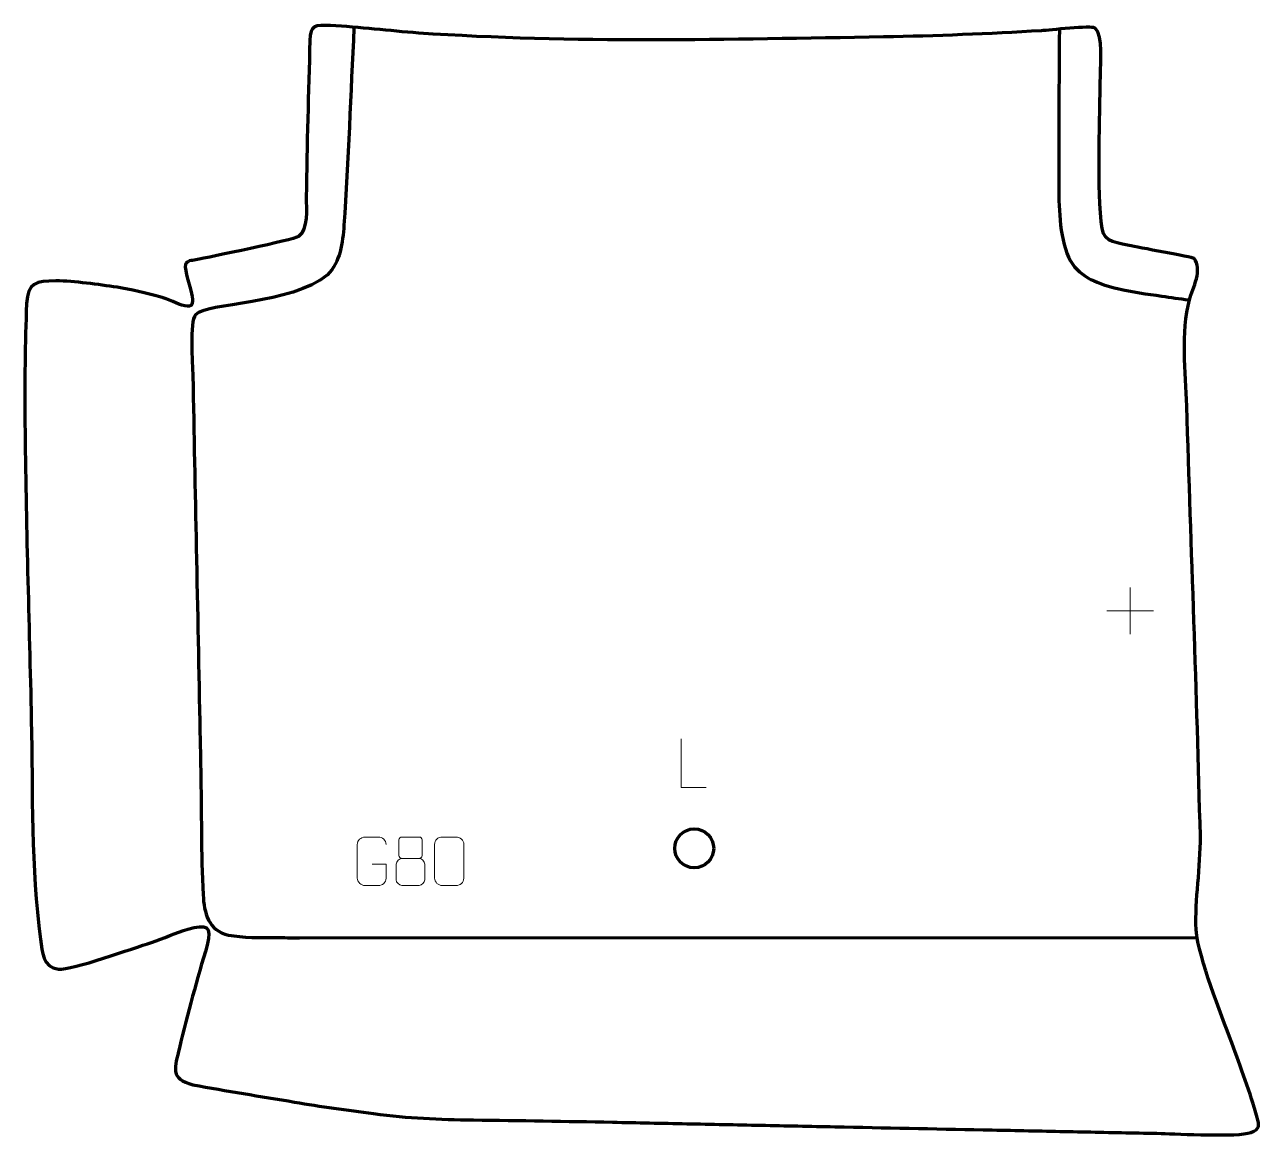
# Model space of a CAD drawing. Header units: millimetres. Extents: x 1326 to 1963, y 100 to 673.
import ezdxf

# ---------------------------------------------------------------- set-up
doc = ezdxf.new("R2010")
doc.units = ezdxf.units.MM
doc.header["$MEASUREMENT"] = 0
doc.layers.add('layer 1', color=7, linetype='Continuous')
doc.layers.add('layer 2', color=7, linetype='Continuous')

msp = doc.modelspace()

# ---------------------------------------------------------------- linework, layer by layer
at = {"layer": 'layer 1', "color": 142, "lineweight": 200}
msp.add_ellipse((1671.1182, 248.8731), major_axis=(10.0274, 0), ratio=0.99999003, dxfattribs=at)
at = {"layer": 'layer 1', "color": 142, "lineweight": 158}
for points, knots in [([(1495.6679, 671.7797), (1493.9511, 637.966), (1492.8113, 603.7859), (1490.4869, 570.0468), (1490.4869, 570.0468), (1489.8796, 561.231), (1488.6404, 550.9294), (1481.9415, 544.5185), (1481.9415, 544.5185), (1463.7128, 528.9839), (1419.4501, 530.256), (1413.9504, 523.9494), (1413.9504, 523.9494), (1410.7621, 520.2932), (1412.4509, 498.5438), (1412.5739, 492.3729), (1412.5739, 492.3729), (1413.1633, 462.8014), (1413.7628, 433.2302), (1414.3573, 403.659), (1414.3573, 403.659), (1414.9964, 371.8621), (1415.6355, 340.0653), (1416.2746, 308.2685), (1416.2746, 308.2685), (1416.4025, 301.9091), (1416.5303, 295.5497), (1416.658, 289.1903), (1416.658, 289.1903), (1417.0593, 267.8721), (1416.8055, 246.2023), (1417.888, 224.9435), (1417.888, 224.9435), (1418.3631, 215.6115), (1420.6082, 206.4532), (1430.9185, 204.1913), (1430.9185, 204.1913), (1438.0491, 202.6269), (1447.8686, 202.9895), (1455.3018, 202.9174), (1455.3018, 202.9174), (1459.3819, 202.8498), (1463.4621, 202.7817), (1467.5422, 202.714), (1467.5422, 202.714), (1467.5422, 202.714), (1929.9793, 202.8498), (1929.9793, 202.8498)], [0, 0, 0, 0, 0.07692308, 0.07692308, 0.07692308, 0.07692308, 0.15384615, 0.15384615, 0.15384615, 0.15384615, 0.23076923, 0.23076923, 0.23076923, 0.23076923, 0.30769231, 0.30769231, 0.30769231, 0.30769231, 0.38461538, 0.38461538, 0.38461538, 0.38461538, 0.46153846, 0.46153846, 0.46153846, 0.46153846, 0.53846154, 0.53846154, 0.53846154, 0.53846154, 0.61538462, 0.61538462, 0.61538462, 0.61538462, 0.69230769, 0.69230769, 0.69230769, 0.69230769, 0.76923077, 0.76923077, 0.76923077, 0.76923077, 0.84615385, 0.84615385, 0.84615385, 0.84615385, 1, 1, 1, 1]), ([(1859.3824, 671.0095), (1859.2654, 643.8107), (1858.8999, 616.6162), (1859.0627, 589.4164), (1859.0627, 589.4164), (1859.1318, 578.3871), (1859.5914, 561.3987), (1865.0651, 551.7356), (1865.0651, 551.7356), (1870.2886, 542.9926), (1880.0189, 539.7917), (1889.3664, 537.4426), (1889.3664, 537.4426), (1896.8891, 535.604), (1904.5178, 534.6759), (1912.1655, 533.5698), (1912.1655, 533.5698), (1916.7571, 532.8983), (1921.3522, 532.2488), (1925.9446, 531.5822), (1925.9446, 531.5822), (1925.9446, 531.5822), (1926.3228, 531.5273), (1926.3228, 531.5273)], [0, 0, 0, 0, 0.14285714, 0.14285714, 0.14285714, 0.14285714, 0.28571429, 0.28571429, 0.28571429, 0.28571429, 0.42857143, 0.42857143, 0.42857143, 0.42857143, 0.57142857, 0.57142857, 0.57142857, 0.57142857, 0.71428571, 0.71428571, 0.71428571, 0.71428571, 1, 1, 1, 1])]:
    msp.add_open_spline(points, degree=3, knots=knots, dxfattribs=at)
at = {"layer": 'layer 2', "color": 242, "lineweight": 158}
msp.add_open_spline([(1529.1107, 669.1492), (1608.3821, 663.727), (1689.2764, 665.8785), (1768.7349, 667.1468), (1768.7349, 667.1468), (1795.6355, 667.6356), (1823.23, 668.755), (1850.0902, 670.3568), (1850.0902, 670.3568), (1854.2567, 670.6052), (1875.7426, 673.0773), (1877.7931, 671.7517), (1877.7931, 671.7517), (1882.0568, 667.3693), (1880.5216, 653.9309), (1880.5055, 647.6406), (1880.5055, 647.6406), (1880.3628, 623.0839), (1878.8463, 596.2809), (1880.8994, 571.9782), (1880.8994, 571.9782), (1881.8, 561.3187), (1885.6668, 561.733), (1895.3537, 559.6569), (1895.3537, 559.6569), (1899.3606, 558.8232), (1927.9922, 553.4765), (1928.8169, 553.0044), (1928.8169, 553.0044), (1933.5003, 547.428), (1928.1443, 537.7119), (1926.4533, 531.6886), (1926.4533, 531.6886), (1922.0763, 514.8826), (1924.5056, 494.2993), (1925.0539, 476.8633), (1925.0539, 476.8633), (1927.3854, 402.9561), (1930.2404, 329.0092), (1932.0679, 255.0939), (1932.0679, 255.0939), (1932.2468, 239.0185), (1929.2451, 222.645), (1929.8502, 206.9231), (1929.8502, 206.9231), (1931.3897, 191.1417), (1942.621, 164.4222), (1948.2703, 148.5351), (1948.2703, 148.5351), (1952.6535, 136.2088), (1957.9129, 122.6003), (1961.3925, 110.1244), (1961.3925, 110.1244), (1962.4396, 106.3699), (1962.9774, 104.0906), (1958.1696, 102.3929), (1958.1696, 102.3929), (1951.1684, 99.9205), (1921.112, 101.7133), (1911.8942, 101.9127), (1911.8942, 101.9127), (1899.7875, 102.161), (1887.6808, 102.4094), (1875.5742, 102.6577), (1875.5742, 102.6577), (1869.5209, 102.7819), (1863.4676, 102.9061), (1857.4142, 103.0302), (1857.4142, 103.0302), (1844.9889, 103.2851), (1832.5638, 103.54), (1820.1385, 103.7949), (1820.1385, 103.7949), (1794.6508, 104.3177), (1769.1631, 104.8406), (1743.6754, 105.3634), (1743.6754, 105.3634), (1730.9315, 105.6248), (1718.1877, 105.8862), (1705.4439, 106.1476), (1705.4439, 106.1476), (1699.0719, 106.2783), (1692.7, 106.409), (1686.3281, 106.5397), (1686.3281, 106.5397), (1679.9562, 106.6705), (1673.5843, 106.8011), (1667.2123, 106.9319), (1667.2123, 106.9319), (1654.4684, 107.1933), (1641.7247, 107.4547), (1628.9808, 107.7161), (1628.9808, 107.7161), (1605.0491, 108.207), (1581.2457, 108.5702), (1557.3142, 108.8863), (1557.3142, 108.8863), (1539.1754, 109.1302), (1523.8775, 109.742), (1505.8201, 112.1528), (1505.8201, 112.1528), (1491.9237, 114.008), (1478.7688, 115.6893), (1464.9255, 118.0809), (1464.9255, 118.0809), (1447.4999, 121.0757), (1430.0095, 123.7811), (1412.628, 127.0162), (1412.628, 127.0162), (1400.4645, 129.9429), (1403.2534, 135.9024), (1405.6576, 146.0224), (1405.6576, 146.0224), (1409.9354, 163.8757), (1414.806, 181.4192), (1420.0006, 199.022), (1420.0006, 199.022), (1422.6939, 208.8731), (1419.3995, 209.8865), (1410.0684, 207.2471), (1410.0684, 207.2471), (1403.7551, 205.4614), (1397.6292, 202.4013), (1391.2013, 200.3616), (1391.2013, 200.3616), (1382.2804, 197.4965), (1350.3293, 186.0083), (1343.2729, 186.5553), (1343.2729, 186.5553), (1335.0525, 187.6897), (1335.0224, 195.2614), (1334.0337, 202.0481), (1334.0337, 202.0481), (1329.0091, 238.6502), (1330.1, 278.0175), (1329.2968, 315.0835), (1329.2968, 315.0835), (1328.1876, 366.0073), (1326.4664, 417.1403), (1326.0224, 468.0504), (1326.0224, 468.0504), (1325.8964, 488.2959), (1326.0128, 509.4609), (1326.8674, 529.6701), (1326.8674, 529.6701), (1327.5156, 540.4739), (1331.6514, 541.4039), (1342.0162, 541.3818), (1342.0162, 541.3818), (1351.5604, 541.3614), (1363.8443, 539.4084), (1373.5653, 538.1578), (1373.5653, 538.1578), (1380.2169, 537.1381), (1388.9316, 534.9733), (1395.4901, 533.1838), (1395.4901, 533.1838), (1400.1458, 531.9135), (1404.402, 529.5459), (1408.4502, 528.4562), (1408.4502, 528.4562), (1412.4039, 527.7433), (1412.6736, 529.8164), (1412.2641, 533.2803), (1412.2641, 533.2803), (1411.8267, 536.981), (1407.9126, 547.2716), (1408.8453, 549.8132), (1408.8453, 549.8132), (1409.6647, 552.0454), (1411.8474, 551.7242), (1414.1553, 552.2077), (1414.1553, 552.2077), (1421.0334, 553.6504), (1464.6221, 562.4899), (1467.0369, 564.2773), (1467.0369, 564.2773), (1472.2854, 568.1622), (1470.9411, 578.5846), (1471.0328, 584.6228), (1471.0328, 584.6228), (1471.4462, 611.4655), (1472.1485, 638.4916), (1472.953, 665.3293), (1472.953, 665.3293), (1473.1966, 673.4532), (1475.5946, 673.3387), (1483.5288, 672.9706), (1483.5288, 672.9706), (1498.6813, 672.2677), (1513.9538, 670.2862), (1529.1107, 669.1492)], degree=3, knots=[0, 0, 0, 0, 0.02040816, 0.02040816, 0.02040816, 0.02040816, 0.04081633, 0.04081633, 0.04081633, 0.04081633, 0.06122449, 0.06122449, 0.06122449, 0.06122449, 0.08163265, 0.08163265, 0.08163265, 0.08163265, 0.10204082, 0.10204082, 0.10204082, 0.10204082, 0.12244898, 0.12244898, 0.12244898, 0.12244898, 0.14285714, 0.14285714, 0.14285714, 0.14285714, 0.16326531, 0.16326531, 0.16326531, 0.16326531, 0.18367347, 0.18367347, 0.18367347, 0.18367347, 0.20408163, 0.20408163, 0.20408163, 0.20408163, 0.2244898, 0.2244898, 0.2244898, 0.2244898, 0.24489796, 0.24489796, 0.24489796, 0.24489796, 0.26530612, 0.26530612, 0.26530612, 0.26530612, 0.28571429, 0.28571429, 0.28571429, 0.28571429, 0.30612245, 0.30612245, 0.30612245, 0.30612245, 0.32653061, 0.32653061, 0.32653061, 0.32653061, 0.34693878, 0.34693878, 0.34693878, 0.34693878, 0.36734694, 0.36734694, 0.36734694, 0.36734694, 0.3877551, 0.3877551, 0.3877551, 0.3877551, 0.40816327, 0.40816327, 0.40816327, 0.40816327, 0.42857143, 0.42857143, 0.42857143, 0.42857143, 0.44897959, 0.44897959, 0.44897959, 0.44897959, 0.46938776, 0.46938776, 0.46938776, 0.46938776, 0.48979592, 0.48979592, 0.48979592, 0.48979592, 0.51020408, 0.51020408, 0.51020408, 0.51020408, 0.53061224, 0.53061224, 0.53061224, 0.53061224, 0.55102041, 0.55102041, 0.55102041, 0.55102041, 0.57142857, 0.57142857, 0.57142857, 0.57142857, 0.59183673, 0.59183673, 0.59183673, 0.59183673, 0.6122449, 0.6122449, 0.6122449, 0.6122449, 0.63265306, 0.63265306, 0.63265306, 0.63265306, 0.65306122, 0.65306122, 0.65306122, 0.65306122, 0.67346939, 0.67346939, 0.67346939, 0.67346939, 0.69387755, 0.69387755, 0.69387755, 0.69387755, 0.71428571, 0.71428571, 0.71428571, 0.71428571, 0.73469388, 0.73469388, 0.73469388, 0.73469388, 0.75510204, 0.75510204, 0.75510204, 0.75510204, 0.7755102, 0.7755102, 0.7755102, 0.7755102, 0.79591837, 0.79591837, 0.79591837, 0.79591837, 0.81632653, 0.81632653, 0.81632653, 0.81632653, 0.83673469, 0.83673469, 0.83673469, 0.83673469, 0.85714286, 0.85714286, 0.85714286, 0.85714286, 0.87755102, 0.87755102, 0.87755102, 0.87755102, 0.89795918, 0.89795918, 0.89795918, 0.89795918, 0.91836735, 0.91836735, 0.91836735, 0.91836735, 0.93877551, 0.93877551, 0.93877551, 0.93877551, 0.95918367, 0.95918367, 0.95918367, 0.95918367, 1, 1, 1, 1], dxfattribs=at)
at = {"layer": 'layer 2', "color": 250, "lineweight": 9}
for points in [[(1895.9179, 383.3135), (1895.9179, 383.3135), (1895.9179, 359.3356), (1895.9179, 359.3356)], [(1883.929, 371.3245), (1883.929, 371.3245), (1907.9069, 371.3245), (1907.9069, 371.3245)]]:
    msp.add_open_spline(points, degree=3, dxfattribs=at)
for points, knots in [([(1677.3153, 280.3073), (1677.3153, 280.3073), (1664.3662, 280.3073), (1664.3662, 280.3073), (1664.3662, 280.3073), (1664.3662, 280.3073), (1664.3662, 305.2609), (1664.3662, 305.2609)], [0, 0, 0, 0, 0.33333333, 0.33333333, 0.33333333, 0.33333333, 1, 1, 1, 1]), ([(1505.0749, 240.6938), (1505.0749, 240.6938), (1512.243, 240.6938), (1512.243, 240.6938), (1512.243, 240.6938), (1512.243, 240.6938), (1512.243, 233.5257), (1512.243, 233.5257), (1512.243, 233.5257), (1512.1033, 231.2023), (1510.4261, 229.7227), (1508.2783, 229.7119), (1508.2783, 229.7119), (1505.9465, 229.7123), (1503.6145, 229.7123), (1501.283, 229.7119), (1501.283, 229.7119), (1499.3581, 229.6065), (1497.3859, 231.491), (1497.3971, 233.5083), (1497.3971, 233.5083), (1497.3975, 239.2784), (1497.3975, 245.0481), (1497.3971, 250.8174), (1497.3971, 250.8174), (1497.4013, 252.9555), (1499.1481, 254.6747), (1501.3004, 254.6613), (1501.3004, 254.6613), (1503.6261, 254.6613), (1505.9522, 254.6613), (1508.2783, 254.6613), (1508.2783, 254.6613), (1510.225, 254.6967), (1512.2164, 253.2052), (1512.243, 250.7675)], [0, 0, 0, 0, 0.1, 0.1, 0.1, 0.1, 0.2, 0.2, 0.2, 0.2, 0.3, 0.3, 0.3, 0.3, 0.4, 0.4, 0.4, 0.4, 0.5, 0.5, 0.5, 0.5, 0.6, 0.6, 0.6, 0.6, 0.7, 0.7, 0.7, 0.7, 0.8, 0.8, 0.8, 0.8, 1, 1, 1, 1]), ([(1518.8367, 253.2187), (1518.8367, 251.0057), (1518.8367, 247.3234), (1518.8367, 245.1101), (1518.8367, 245.1101), (1518.8517, 244.6027), (1519.6591, 243.6713), (1520.3592, 243.6725), (1520.3592, 243.6725), (1523.3291, 243.6727), (1526.2993, 243.5878), (1529.2697, 243.5875), (1529.2697, 243.5875), (1530.0668, 243.5917), (1530.7875, 244.382), (1530.7849, 245.1027), (1530.7849, 245.1027), (1530.7846, 247.3187), (1530.7846, 251.0034), (1530.7849, 253.2187), (1530.7849, 253.2187), (1530.7664, 253.9295), (1530.155, 254.6899), (1529.3211, 254.6825), (1529.3211, 254.6825), (1526.304, 254.6822), (1523.2871, 254.6822), (1520.2705, 254.6825), (1520.2705, 254.6825), (1519.6441, 254.6901), (1518.82, 253.9791), (1518.8367, 253.2187)], [0, 0, 0, 0, 0.11111111, 0.11111111, 0.11111111, 0.11111111, 0.22222222, 0.22222222, 0.22222222, 0.22222222, 0.33333333, 0.33333333, 0.33333333, 0.33333333, 0.44444444, 0.44444444, 0.44444444, 0.44444444, 0.55555556, 0.55555556, 0.55555556, 0.55555556, 0.66666667, 0.66666667, 0.66666667, 0.66666667, 0.77777778, 0.77777778, 0.77777778, 0.77777778, 1, 1, 1, 1]), ([(1541.2094, 254.7071), (1543.5755, 254.7071), (1545.942, 254.7071), (1548.3085, 254.7071), (1548.3085, 254.7071), (1550.289, 254.7427), (1552.315, 253.2484), (1552.3421, 250.8063), (1552.3421, 250.8063), (1552.3417, 245.0489), (1552.3417, 239.2911), (1552.3421, 233.5329), (1552.3421, 233.5329), (1552.2, 231.2053), (1550.4936, 229.723), (1548.3085, 229.7122), (1548.3085, 229.7122), (1545.9361, 229.7126), (1543.5637, 229.7126), (1541.1917, 229.7122), (1541.1917, 229.7122), (1539.2332, 229.6066), (1537.2268, 231.4945), (1537.2382, 233.5155), (1537.2382, 233.5155), (1537.2386, 239.2961), (1537.2386, 245.0764), (1537.2382, 250.8562), (1537.2382, 250.8562), (1537.2425, 252.9982), (1539.0196, 254.7207), (1541.2094, 254.7071)], [0, 0, 0, 0, 0.11111111, 0.11111111, 0.11111111, 0.11111111, 0.22222222, 0.22222222, 0.22222222, 0.22222222, 0.33333333, 0.33333333, 0.33333333, 0.33333333, 0.44444444, 0.44444444, 0.44444444, 0.44444444, 0.55555556, 0.55555556, 0.55555556, 0.55555556, 0.66666667, 0.66666667, 0.66666667, 0.66666667, 0.77777778, 0.77777778, 0.77777778, 0.77777778, 1, 1, 1, 1]), ([(1517.3779, 240.7005), (1517.3779, 237.5297), (1517.3779, 235.8276), (1517.3779, 232.6562), (1517.3779, 232.6562), (1517.3694, 231.4343), (1519.0673, 229.7416), (1520.3199, 229.7331), (1520.3199, 229.7331), (1523.303, 229.7334), (1526.2863, 229.7334), (1529.2697, 229.7331), (1529.2697, 229.7331), (1530.593, 229.7448), (1532.2134, 231.3664), (1532.2023, 232.6656), (1532.2023, 232.6656), (1532.202, 235.8338), (1532.202, 237.5326), (1532.2023, 240.7005), (1532.2023, 240.7005), (1532.1326, 242.0809), (1530.5548, 243.6595), (1529.2494, 243.6534), (1529.2494, 243.6534), (1526.2728, 243.6531), (1523.2962, 243.6531), (1520.3199, 243.6534), (1520.3199, 243.6534), (1519.2404, 243.6598), (1517.3941, 242.0809), (1517.3779, 240.7005)], [0, 0, 0, 0, 0.11111111, 0.11111111, 0.11111111, 0.11111111, 0.22222222, 0.22222222, 0.22222222, 0.22222222, 0.33333333, 0.33333333, 0.33333333, 0.33333333, 0.44444444, 0.44444444, 0.44444444, 0.44444444, 0.55555556, 0.55555556, 0.55555556, 0.55555556, 0.66666667, 0.66666667, 0.66666667, 0.66666667, 0.77777778, 0.77777778, 0.77777778, 0.77777778, 1, 1, 1, 1])]:
    msp.add_open_spline(points, degree=3, knots=knots, dxfattribs=at)

doc.saveas('drawing.dxf')
